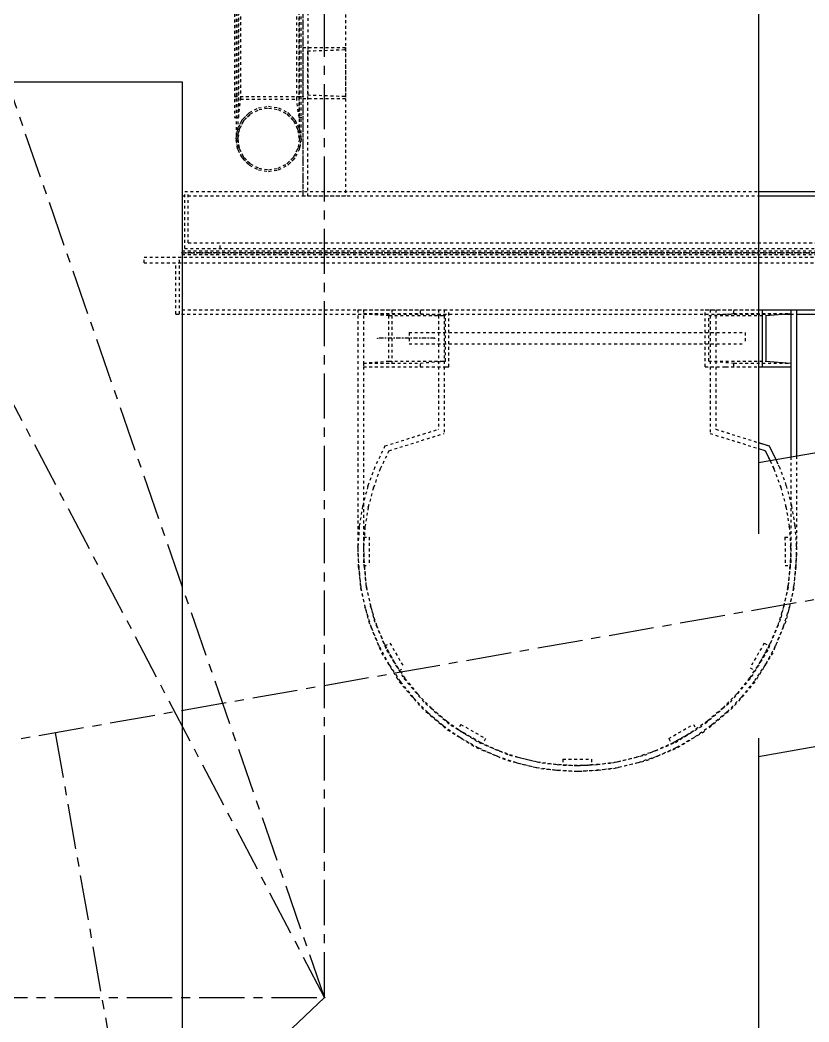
# Model space of a CAD drawing. Header units: millimetres. Extents: x 5143 to 30813, y 232 to 21408.
# Drawn here: x 23376.5 to 23515, y 1605.3 to 1781.1 of the extents above; entities that cross this region are included whole.
import ezdxf

# ---------------------------------------------------------------- set-up
doc = ezdxf.new("R2010")
doc.units = ezdxf.units.MM
doc.header["$LTSCALE"] = 0.25
for name, pattern in [('CENTER', [50.8, 31.75, -6.35, 6.35, -6.35]), ('XKITLINE00', [0]), ('XKITLINE02', [4, 2, -2]), ('XKITLINE03', [6, 3, -1, 1, -1])]:
    doc.linetypes.add(name, pattern=pattern)

msp = doc.modelspace()

# ---------------------------------------------------------------- linework, layer by layer
at = {"color": 8, "linetype": 'CENTER'}
for p, q in [((23430, 1609.57), (22900, 2620.27)), ((23430, 1609.57), (23430, 2357.78)), ((23430, 1609.57), (23255, 2114.92)), ((23800.49, 1729.28), (23255, 1633.6)), ((23800.49, 1729.28), (23255, 1633.6)), ((23800.49, 1729.28), (23430, 1664.29)), ((23382.74, 1656), (23561.51, 637.15)), ((23382.74, 1656), (23540.17, 758.79)), ((22900, 1609.57), (23430, 1609.57)), ((23430, 1609.57), (23255, 1442.74))]:
    msp.add_line(p, q, dxfattribs=at)
at = {"color": 8, "linetype": 'XKITLINE00'}
for p, q in [((23506.2, 2357.78), (23506.2, 1690.92)), ((23506.2, 1703.44), (23794.75, 1754.06)), ((23506.2, 1651.87), (23791.93, 1701.99)), ((23506.2, 1655.05), (23506.2, 1589.81))]:
    msp.add_line(p, q, dxfattribs=at)
at = {"color": 3, "linetype": 'XKITLINE02'}
for p, q in [((23426.2, 2112.1), (23426.2, 1767.38)), ((23427.05, 2111.48), (23427.05, 1767.99)), ((23433.7, 2112.1), (23433.7, 1767.38)), ((23414.46, 2067.35), (23414.46, 1760.27)), ((23414.76, 2067.35), (23414.76, 1760.27)), ((23425.59, 1760.27), (23425.59, 2067.35)), ((23425.89, 1760.27), (23425.89, 2067.35)), ((23414.2, 1851.22), (23414.2, 1764.03)), ((23415.26, 1850.75), (23415.26, 1767.23)), ((23425.13, 1767.23), (23425.13, 1850.75)), ((23426.2, 1851.22), (23426.2, 1764.03)), ((23414.88, 1847.55), (23414.88, 1764.03)), ((23425.52, 1764.03), (23425.52, 1847.55)), ((23426.18, 1776.33), (23433.68, 1776.33)), ((23426.18, 1776.33), (23426.18, 1750.27)), ((23426.2, 1776.33), (23433.7, 1776.33)), ((23427.03, 1775.71), (23433.68, 1775.95)), ((23427.03, 1775.71), (23427.03, 1750.27)), ((23427.05, 1775.71), (23433.7, 1775.95)), ((23433.68, 1776.33), (23433.68, 1750.27)), ((23433.68, 1775.95), (23433.68, 1776.33)), ((23414.2, 1767.7), (23426.2, 1767.7)), ((23427.03, 1767.99), (23433.68, 1767.76)), ((23427.05, 1767.99), (23433.7, 1767.76)), ((23414.88, 1764.03), (23415.26, 1767.23)), ((23415.26, 1767.23), (23425.13, 1767.23)), ((23418.41, 1765.71), (23420.18, 1765.99)), ((23418.41, 1765.71), (23420.18, 1765.99)), ((23420.18, 1765.99), (23421.94, 1765.71)), ((23420.18, 1765.99), (23421.94, 1765.71)), ((23425.52, 1764.03), (23425.13, 1767.23)), ((23426.18, 1767.38), (23433.68, 1767.38)), ((23426.2, 1767.38), (23433.7, 1767.38)), ((23415.55, 1763.63), (23416.82, 1764.9)), ((23416.82, 1764.9), (23415.55, 1763.63)), ((23415.8, 1763.46), (23416.99, 1764.66)), ((23416.99, 1764.66), (23415.8, 1763.46)), ((23416.82, 1764.9), (23418.41, 1765.71)), ((23416.82, 1764.9), (23418.41, 1765.71)), ((23416.99, 1764.66), (23418.5, 1765.42)), ((23416.99, 1764.66), (23418.5, 1765.42)), ((23418.5, 1765.42), (23420.18, 1765.69)), ((23418.5, 1765.42), (23420.18, 1765.69)), ((23420.18, 1765.69), (23421.85, 1765.42)), ((23420.18, 1765.69), (23421.85, 1765.42)), ((23421.85, 1765.42), (23423.36, 1764.66)), ((23421.85, 1765.42), (23423.36, 1764.66)), ((23421.94, 1765.71), (23423.54, 1764.9)), ((23421.94, 1765.71), (23423.54, 1764.9)), ((23424.56, 1763.46), (23423.36, 1764.66)), ((23423.36, 1764.66), (23424.56, 1763.46)), ((23424.8, 1763.63), (23423.54, 1764.9)), ((23423.54, 1764.9), (23424.8, 1763.63)), ((23414.2, 1764.03), (23414.88, 1764.03)), ((23414.74, 1762.04), (23415.55, 1763.63)), ((23415.55, 1763.63), (23414.74, 1762.04)), ((23415.03, 1761.95), (23415.8, 1763.46)), ((23415.8, 1763.46), (23415.03, 1761.95)), ((23425.33, 1761.95), (23424.56, 1763.46)), ((23424.56, 1763.46), (23425.33, 1761.95)), ((23425.61, 1762.04), (23424.8, 1763.63)), ((23424.8, 1763.63), (23425.61, 1762.04)), ((23425.52, 1764.03), (23426.2, 1764.03)), ((23414.46, 1760.27), (23414.74, 1762.04)), ((23414.74, 1762.04), (23414.46, 1760.27)), ((23414.76, 1760.27), (23415.03, 1761.95)), ((23415.03, 1761.95), (23414.76, 1760.27)), ((23425.59, 1760.27), (23425.33, 1761.95)), ((23425.33, 1761.95), (23425.59, 1760.27)), ((23425.89, 1760.27), (23425.61, 1762.04)), ((23425.61, 1762.04), (23425.89, 1760.27)), ((23414.74, 1758.51), (23414.46, 1760.27)), ((23414.46, 1760.27), (23414.74, 1758.51)), ((23415.03, 1758.6), (23414.76, 1760.27)), ((23414.76, 1760.27), (23415.03, 1758.6)), ((23425.59, 1760.27), (23425.33, 1758.6)), ((23425.59, 1760.27), (23425.33, 1758.6)), ((23425.61, 1758.51), (23425.89, 1760.27)), ((23425.89, 1760.27), (23425.61, 1758.51)), ((23415.55, 1756.92), (23414.74, 1758.51)), ((23414.74, 1758.51), (23415.55, 1756.92)), ((23415.8, 1757.09), (23415.03, 1758.6)), ((23415.03, 1758.6), (23415.8, 1757.09)), ((23416.99, 1755.89), (23415.8, 1757.09)), ((23415.8, 1757.09), (23416.99, 1755.89)), ((23423.36, 1755.89), (23424.56, 1757.09)), ((23424.56, 1757.09), (23423.36, 1755.89)), ((23424.56, 1757.09), (23425.33, 1758.6)), ((23425.33, 1758.6), (23424.56, 1757.09)), ((23425.61, 1758.51), (23424.8, 1756.92)), ((23425.61, 1758.51), (23424.8, 1756.92)), ((23416.82, 1755.65), (23415.55, 1756.92)), ((23415.55, 1756.92), (23416.82, 1755.65)), ((23416.82, 1755.65), (23418.41, 1754.84)), ((23416.82, 1755.65), (23418.41, 1754.84)), ((23416.99, 1755.89), (23418.5, 1755.12)), ((23416.99, 1755.89), (23418.5, 1755.12)), ((23421.85, 1755.12), (23423.36, 1755.89)), ((23421.85, 1755.12), (23423.36, 1755.89)), ((23421.94, 1754.84), (23423.54, 1755.65)), ((23421.94, 1754.84), (23423.54, 1755.65)), ((23423.54, 1755.65), (23424.8, 1756.92)), ((23424.8, 1756.92), (23423.54, 1755.65)), ((23418.41, 1754.84), (23420.18, 1754.56)), ((23418.41, 1754.84), (23420.18, 1754.56)), ((23418.5, 1755.12), (23420.18, 1754.86)), ((23418.5, 1755.12), (23420.18, 1754.86)), ((23420.18, 1754.86), (23421.85, 1755.12)), ((23420.18, 1754.86), (23421.85, 1755.12)), ((23420.18, 1754.56), (23421.94, 1754.84)), ((23420.18, 1754.56), (23421.94, 1754.84)), ((23405, 1750.27), (23506.2, 1750.28)), ((23405, 1750.27), (23405, 1730.27)), ((23405.46, 1741.03), (23405.46, 1751.03)), ((23405.46, 1751.03), (23506.2, 1751.03)), ((23406.08, 1742.03), (23406.08, 1751.03)), ((23426.18, 1750.27), (23433.68, 1750.27)), ((23406.08, 1742.03), (23532.28, 1742.03)), ((23411.67, 1741.03), (23411.67, 1742.03)), ((23398.32, 1739.53), (23530.73, 1739.53)), ((23398.32, 1738.53), (23398.32, 1739.53)), ((23404.53, 1729.53), (23404.53, 1739.53)), ((23405, 1740.6), (23531.2, 1740.6)), ((23405, 1739.95), (23531.2, 1739.95)), ((23405.46, 1741.03), (23531.2, 1741.03)), ((23398.32, 1738.53), (23530.11, 1738.53)), ((23403.91, 1729.53), (23403.91, 1738.53)), ((23403.91, 1729.53), (23510.59, 1729.53)), ((23405, 1730.27), (23512.84, 1730.28)), ((23435.84, 1730.27), (23435.84, 1687.37)), ((23435.84, 1730.27), (23436.84, 1730.27)), ((23436.84, 1730.27), (23436.84, 1687.37)), ((23436.84, 1730.27), (23446.84, 1730.27)), ((23436.84, 1730.27), (23436.84, 1729.62)), ((23436.84, 1729.62), (23441.24, 1729.27)), ((23436.84, 1729.62), (23441.84, 1729.62)), ((23441.24, 1729.27), (23441.24, 1721.28)), ((23441.24, 1729.27), (23441.32, 1729.27)), ((23441.32, 1729.27), (23451.24, 1729.27)), ((23441.84, 1730.27), (23441.84, 1720.27)), ((23441.84, 1729.62), (23446.81, 1729.62)), ((23441.86, 1730.27), (23451.84, 1730.27)), ((23446.81, 1729.62), (23446.84, 1729.62)), ((23446.84, 1729.62), (23446.84, 1730.27)), ((23446.84, 1729.62), (23451.24, 1729.27)), ((23449.99, 1730.27), (23449.99, 1709.3)), ((23449.99, 1730.27), (23450.99, 1730.27)), ((23449.99, 1730.27), (23449.99, 1709.3)), ((23449.99, 1730.27), (23450.99, 1730.27)), ((23449.99, 1730.27), (23449.99, 1709.3)), ((23449.99, 1730.27), (23450.99, 1730.27)), ((23450.99, 1730.27), (23450.99, 1708.56)), ((23450.99, 1730.27), (23450.99, 1708.56)), ((23450.99, 1730.27), (23450.99, 1708.56)), ((23451.24, 1721.28), (23451.24, 1729.27)), ((23451.84, 1720.27), (23451.84, 1730.27)), ((23496.84, 1720.27), (23496.84, 1730.27)), ((23496.84, 1730.27), (23506.2, 1730.27)), ((23497.44, 1729.27), (23501.84, 1729.62)), ((23497.44, 1721.28), (23497.44, 1729.27)), ((23497.44, 1729.27), (23500.39, 1729.27)), ((23497.69, 1730.27), (23497.69, 1708.56)), ((23497.69, 1730.27), (23498.69, 1730.27)), ((23497.69, 1730.27), (23497.69, 1708.56)), ((23497.69, 1730.27), (23498.69, 1730.27)), ((23497.69, 1730.27), (23497.69, 1708.56)), ((23497.69, 1730.27), (23498.69, 1730.27)), ((23498.69, 1730.27), (23498.69, 1709.35)), ((23498.69, 1730.27), (23498.69, 1709.35)), ((23498.69, 1730.27), (23498.69, 1709.35)), ((23500.39, 1729.27), (23507.44, 1729.27)), ((23501.84, 1729.62), (23501.84, 1730.27)), ((23501.84, 1729.62), (23511.84, 1729.62)), ((23511.84, 1729.53), (23512.84, 1729.53)), ((23444.84, 1726.27), (23444.84, 1724.27)), ((23444.84, 1726.27), (23503.84, 1726.27)), ((23444.84, 1726.27), (23444.84, 1724.27)), ((23444.84, 1726.27), (23503.84, 1726.27)), ((23444.84, 1726.27), (23444.84, 1724.27)), ((23444.84, 1726.27), (23503.84, 1726.27)), ((23444.84, 1726.27), (23444.84, 1724.27)), ((23444.84, 1726.27), (23503.84, 1726.27)), ((23444.84, 1726.27), (23444.84, 1724.27)), ((23444.84, 1726.27), (23503.84, 1726.27)), ((23444.84, 1726.27), (23444.84, 1724.27)), ((23444.84, 1726.27), (23503.84, 1726.27)), ((23444.84, 1726.27), (23444.84, 1724.27)), ((23444.84, 1726.27), (23503.84, 1726.27)), ((23444.84, 1726.27), (23444.84, 1724.27)), ((23444.84, 1726.27), (23503.84, 1726.27)), ((23444.84, 1726.27), (23444.84, 1724.27)), ((23444.84, 1726.27), (23503.84, 1726.27)), ((23503.84, 1726.27), (23503.84, 1724.27)), ((23503.84, 1726.27), (23503.84, 1724.27)), ((23503.84, 1726.27), (23503.84, 1724.27)), ((23503.84, 1726.27), (23503.84, 1724.27)), ((23503.84, 1726.27), (23503.84, 1724.27)), ((23503.84, 1726.27), (23503.84, 1724.27)), ((23503.84, 1726.27), (23503.84, 1724.27)), ((23503.84, 1726.27), (23503.84, 1724.27)), ((23503.84, 1726.27), (23503.84, 1724.27)), ((23444.84, 1724.27), (23503.84, 1724.27)), ((23444.84, 1724.27), (23503.84, 1724.27)), ((23444.84, 1724.27), (23503.84, 1724.27)), ((23444.84, 1724.27), (23503.84, 1724.27)), ((23444.84, 1724.27), (23503.84, 1724.27)), ((23444.84, 1724.27), (23503.84, 1724.27)), ((23444.84, 1724.27), (23503.84, 1724.27)), ((23444.84, 1724.27), (23503.84, 1724.27)), ((23444.84, 1724.27), (23503.84, 1724.27)), ((23436.84, 1720.92), (23441.24, 1721.28)), ((23436.84, 1720.92), (23436.84, 1720.27)), ((23436.84, 1720.92), (23437.84, 1720.92)), ((23436.84, 1720.27), (23451.29, 1720.27)), ((23437.84, 1720.92), (23446.84, 1720.92)), ((23441.24, 1721.28), (23441.32, 1721.28)), ((23441.32, 1721.28), (23451.24, 1721.28)), ((23446.81, 1720.27), (23446.84, 1720.27)), ((23446.84, 1720.92), (23451.24, 1721.28)), ((23446.84, 1720.27), (23446.84, 1720.92)), ((23451.29, 1720.27), (23451.84, 1720.27)), ((23496.84, 1720.27), (23500.39, 1720.27)), ((23497.44, 1721.28), (23507.35, 1721.28)), ((23497.44, 1721.28), (23501.84, 1720.92)), ((23500.39, 1720.27), (23506.2, 1720.27)), ((23501.84, 1720.27), (23501.84, 1720.92)), ((23501.84, 1720.92), (23501.86, 1720.92)), ((23501.86, 1720.92), (23511.84, 1720.92)), ((23507.35, 1721.28), (23507.44, 1721.28)), ((23440.6, 1706.37), (23449.94, 1709.28)), ((23440.6, 1706.37), (23449.94, 1709.28)), ((23440.6, 1706.37), (23449.94, 1709.28)), ((23441.31, 1705.54), (23450.99, 1708.56)), ((23441.31, 1705.54), (23450.99, 1708.56)), ((23441.31, 1705.54), (23450.99, 1708.56)), ((23449.94, 1709.28), (23449.99, 1709.3)), ((23449.94, 1709.28), (23449.99, 1709.3)), ((23449.94, 1709.28), (23449.99, 1709.3)), ((23449.94, 1709.28), (23449.99, 1709.3)), ((23449.94, 1709.28), (23449.99, 1709.3)), ((23449.94, 1709.28), (23449.99, 1709.3)), ((23497.69, 1708.56), (23506.2, 1705.91)), ((23497.69, 1708.56), (23507.31, 1705.56)), ((23497.69, 1708.56), (23507.31, 1705.56)), ((23498.69, 1709.3), (23498.69, 1709.35)), ((23498.69, 1709.3), (23498.69, 1709.35)), ((23498.69, 1709.3), (23498.69, 1709.35)), ((23498.69, 1709.3), (23498.69, 1709.35)), ((23498.69, 1709.3), (23498.69, 1709.35)), ((23498.69, 1709.3), (23498.69, 1709.35)), ((23498.69, 1709.3), (23507.61, 1706.51)), ((23498.69, 1709.3), (23508.07, 1706.37)), ((23498.69, 1709.3), (23508.07, 1706.37)), ((23440.6, 1706.37), (23438.87, 1702.76)), ((23440.6, 1706.37), (23438.87, 1702.76)), ((23440.6, 1706.37), (23438.87, 1702.76)), ((23508.07, 1706.37), (23508.28, 1705.93)), ((23508.07, 1706.37), (23509.76, 1702.85)), ((23508.07, 1706.37), (23509.76, 1702.85)), ((23441.29, 1705.5), (23439.79, 1702.37)), ((23441.29, 1705.5), (23439.79, 1702.37)), ((23441.29, 1705.5), (23439.79, 1702.37)), ((23441.29, 1705.5), (23441.31, 1705.54)), ((23441.29, 1705.5), (23441.31, 1705.54)), ((23441.29, 1705.5), (23441.31, 1705.54)), ((23441.29, 1705.5), (23441.31, 1705.54)), ((23441.29, 1705.5), (23441.31, 1705.54)), ((23441.29, 1705.5), (23441.31, 1705.54)), ((23507.31, 1705.56), (23507.36, 1705.54)), ((23507.31, 1705.56), (23507.36, 1705.54)), ((23507.31, 1705.56), (23507.36, 1705.54)), ((23507.31, 1705.56), (23507.36, 1705.54)), ((23507.31, 1705.56), (23507.36, 1705.54)), ((23507.36, 1705.54), (23507.38, 1705.5)), ((23507.36, 1705.54), (23508.86, 1702.42)), ((23507.36, 1705.54), (23508.86, 1702.42)), ((23511.84, 1704.43), (23511.84, 1687.37)), ((23512.84, 1704.61), (23512.84, 1687.37)), ((23438.84, 1702.67), (23437.62, 1699.37)), ((23438.84, 1702.67), (23437.62, 1699.37)), ((23438.84, 1702.67), (23437.62, 1699.37)), ((23438.84, 1702.67), (23438.87, 1702.76)), ((23438.84, 1702.67), (23438.87, 1702.76)), ((23438.84, 1702.67), (23438.87, 1702.76)), ((23438.84, 1702.67), (23438.87, 1702.76)), ((23438.84, 1702.67), (23438.87, 1702.76)), ((23438.84, 1702.67), (23438.87, 1702.76)), ((23508.2, 1703.8), (23508.86, 1702.42)), ((23509.22, 1703.97), (23509.76, 1702.85)), ((23509.8, 1702.76), (23509.76, 1702.85)), ((23509.8, 1702.76), (23509.76, 1702.85)), ((23509.8, 1702.76), (23509.76, 1702.85)), ((23509.8, 1702.76), (23509.76, 1702.85)), ((23509.8, 1702.76), (23509.76, 1702.85)), ((23509.8, 1702.76), (23509.76, 1702.85)), ((23509.8, 1702.76), (23511.01, 1699.46)), ((23509.8, 1702.76), (23511.01, 1699.46)), ((23509.8, 1702.76), (23511.01, 1699.46)), ((23439.78, 1702.33), (23438.58, 1699.07)), ((23439.78, 1702.33), (23438.58, 1699.07)), ((23439.78, 1702.33), (23438.58, 1699.07)), ((23439.78, 1702.33), (23439.79, 1702.37)), ((23439.78, 1702.33), (23439.79, 1702.37)), ((23439.78, 1702.33), (23439.79, 1702.37)), ((23439.78, 1702.33), (23439.79, 1702.37)), ((23439.78, 1702.33), (23439.79, 1702.37)), ((23439.78, 1702.33), (23439.79, 1702.37)), ((23508.88, 1702.37), (23508.86, 1702.42)), ((23508.88, 1702.37), (23508.86, 1702.42)), ((23508.88, 1702.37), (23508.86, 1702.42)), ((23508.88, 1702.37), (23508.86, 1702.42)), ((23508.88, 1702.37), (23508.86, 1702.42)), ((23508.88, 1702.37), (23508.86, 1702.42)), ((23508.88, 1702.37), (23510.08, 1699.12)), ((23508.88, 1702.37), (23510.08, 1699.12)), ((23508.88, 1702.37), (23510.08, 1699.12)), ((23437.6, 1699.28), (23436.7, 1695.88)), ((23437.6, 1699.28), (23436.7, 1695.88)), ((23437.6, 1699.28), (23436.7, 1695.88)), ((23437.6, 1699.28), (23437.62, 1699.37)), ((23437.6, 1699.28), (23437.62, 1699.37)), ((23437.6, 1699.28), (23437.62, 1699.37)), ((23437.6, 1699.28), (23437.62, 1699.37)), ((23437.6, 1699.28), (23437.62, 1699.37)), ((23437.6, 1699.28), (23437.62, 1699.37)), ((23438.57, 1699.02), (23437.68, 1695.67)), ((23438.57, 1699.02), (23437.68, 1695.67)), ((23438.57, 1699.02), (23437.68, 1695.67)), ((23438.57, 1699.02), (23438.58, 1699.07)), ((23438.57, 1699.02), (23438.58, 1699.07)), ((23438.57, 1699.02), (23438.58, 1699.07)), ((23438.57, 1699.02), (23438.58, 1699.07)), ((23438.57, 1699.02), (23438.58, 1699.07)), ((23438.57, 1699.02), (23438.58, 1699.07)), ((23510.09, 1699.07), (23510.08, 1699.12)), ((23510.09, 1699.07), (23510.08, 1699.12)), ((23510.09, 1699.07), (23510.08, 1699.12)), ((23510.09, 1699.07), (23510.08, 1699.12)), ((23510.09, 1699.07), (23510.08, 1699.12)), ((23510.09, 1699.07), (23510.08, 1699.12)), ((23510.09, 1699.07), (23510.98, 1695.72)), ((23510.09, 1699.07), (23510.98, 1695.72)), ((23510.09, 1699.07), (23510.98, 1695.72)), ((23511.05, 1699.37), (23511.01, 1699.46)), ((23511.05, 1699.37), (23511.01, 1699.46)), ((23511.05, 1699.37), (23511.01, 1699.46)), ((23511.05, 1699.37), (23511.01, 1699.46)), ((23511.05, 1699.37), (23511.01, 1699.46)), ((23511.05, 1699.37), (23511.01, 1699.46)), ((23511.05, 1699.37), (23511.95, 1695.98)), ((23511.05, 1699.37), (23511.95, 1695.98)), ((23511.05, 1699.37), (23511.95, 1695.98)), ((23436.68, 1695.79), (23436.1, 1692.32)), ((23436.68, 1695.79), (23436.1, 1692.32)), ((23436.68, 1695.79), (23436.1, 1692.32)), ((23436.68, 1695.79), (23436.7, 1695.88)), ((23436.68, 1695.79), (23436.7, 1695.88)), ((23436.68, 1695.79), (23436.7, 1695.88)), ((23436.68, 1695.79), (23436.7, 1695.88)), ((23436.68, 1695.79), (23436.7, 1695.88)), ((23436.68, 1695.79), (23436.7, 1695.88)), ((23437.67, 1695.62), (23437.1, 1692.2)), ((23437.67, 1695.62), (23437.1, 1692.2)), ((23437.67, 1695.62), (23437.1, 1692.2)), ((23437.67, 1695.62), (23437.68, 1695.67)), ((23437.67, 1695.62), (23437.68, 1695.67)), ((23437.67, 1695.62), (23437.68, 1695.67)), ((23437.67, 1695.62), (23437.68, 1695.67)), ((23437.67, 1695.62), (23437.68, 1695.67)), ((23437.67, 1695.62), (23437.68, 1695.67)), ((23511, 1695.67), (23510.98, 1695.72)), ((23511, 1695.67), (23510.98, 1695.72)), ((23511, 1695.67), (23510.98, 1695.72)), ((23511, 1695.67), (23510.98, 1695.72)), ((23511, 1695.67), (23510.98, 1695.72)), ((23511, 1695.67), (23510.98, 1695.72)), ((23511, 1695.67), (23511.57, 1692.25)), ((23511, 1695.67), (23511.57, 1692.25)), ((23511, 1695.67), (23511.57, 1692.25)), ((23511.97, 1695.88), (23511.95, 1695.98)), ((23511.97, 1695.88), (23511.95, 1695.98)), ((23511.97, 1695.88), (23511.95, 1695.98)), ((23511.97, 1695.88), (23511.95, 1695.98)), ((23511.97, 1695.88), (23511.95, 1695.98)), ((23511.97, 1695.88), (23511.95, 1695.98)), ((23511.97, 1695.88), (23512.55, 1692.42)), ((23511.97, 1695.88), (23512.55, 1692.42)), ((23511.97, 1695.88), (23512.55, 1692.42)), ((23436.1, 1692.22), (23435.85, 1688.72)), ((23436.1, 1692.22), (23435.85, 1688.72)), ((23436.1, 1692.22), (23435.85, 1688.72)), ((23436.1, 1692.22), (23436.1, 1692.32)), ((23436.1, 1692.22), (23436.1, 1692.32)), ((23436.1, 1692.22), (23436.1, 1692.32)), ((23436.1, 1692.22), (23436.1, 1692.32)), ((23436.1, 1692.22), (23436.1, 1692.32)), ((23436.1, 1692.22), (23436.1, 1692.32)), ((23437.09, 1692.15), (23436.85, 1688.69)), ((23437.09, 1692.15), (23436.85, 1688.69)), ((23437.09, 1692.15), (23436.85, 1688.69)), ((23437.09, 1692.15), (23437.1, 1692.2)), ((23437.09, 1692.15), (23437.1, 1692.2)), ((23437.09, 1692.15), (23437.1, 1692.2)), ((23437.09, 1692.15), (23437.1, 1692.2)), ((23437.09, 1692.15), (23437.1, 1692.2)), ((23437.09, 1692.15), (23437.1, 1692.2)), ((23511.57, 1692.2), (23511.57, 1692.25)), ((23511.57, 1692.2), (23511.57, 1692.25)), ((23511.57, 1692.2), (23511.57, 1692.25)), ((23511.57, 1692.2), (23511.57, 1692.25)), ((23511.57, 1692.2), (23511.57, 1692.25)), ((23511.57, 1692.2), (23511.57, 1692.25)), ((23511.57, 1692.2), (23511.82, 1688.74)), ((23511.57, 1692.2), (23511.82, 1688.74)), ((23511.57, 1692.2), (23511.82, 1688.74)), ((23512.57, 1692.32), (23512.55, 1692.42)), ((23512.57, 1692.32), (23512.55, 1692.42)), ((23512.57, 1692.32), (23512.55, 1692.42)), ((23512.57, 1692.32), (23512.55, 1692.42)), ((23512.57, 1692.32), (23512.55, 1692.42)), ((23512.57, 1692.32), (23512.55, 1692.42)), ((23512.57, 1692.32), (23512.82, 1688.81)), ((23512.57, 1692.32), (23512.82, 1688.81)), ((23512.57, 1692.32), (23512.82, 1688.81)), ((23436.84, 1690.36), (23436.83, 1685.36)), ((23436.84, 1690.36), (23437.84, 1690.36)), ((23437.84, 1690.36), (23437.83, 1685.36)), ((23510.83, 1690.36), (23510.84, 1685.36)), ((23510.83, 1690.36), (23511.83, 1690.36)), ((23511.83, 1690.36), (23511.84, 1685.36)), ((23435.85, 1688.62), (23435.85, 1688.72)), ((23435.85, 1688.62), (23435.85, 1688.72)), ((23435.85, 1688.62), (23435.85, 1688.72)), ((23435.85, 1688.62), (23435.85, 1688.72)), ((23435.85, 1688.62), (23435.85, 1688.72)), ((23435.85, 1688.62), (23435.85, 1688.72)), ((23435.85, 1688.62), (23435.93, 1685.11)), ((23435.85, 1688.62), (23435.93, 1685.11)), ((23435.85, 1688.62), (23435.93, 1685.11)), ((23436.85, 1688.64), (23436.85, 1688.69)), ((23436.85, 1688.64), (23436.85, 1688.69)), ((23436.85, 1688.64), (23436.85, 1688.69)), ((23436.85, 1688.64), (23436.85, 1688.69)), ((23436.85, 1688.64), (23436.85, 1688.69)), ((23436.85, 1688.64), (23436.85, 1688.69)), ((23436.85, 1688.64), (23436.93, 1685.18)), ((23436.85, 1688.64), (23436.93, 1685.18)), ((23436.85, 1688.64), (23436.93, 1685.18)), ((23511.82, 1688.69), (23511.75, 1685.23)), ((23511.82, 1688.69), (23511.75, 1685.23)), ((23511.82, 1688.69), (23511.75, 1685.23)), ((23511.82, 1688.69), (23511.82, 1688.74)), ((23511.82, 1688.69), (23511.82, 1688.74)), ((23511.82, 1688.69), (23511.82, 1688.74)), ((23511.82, 1688.69), (23511.82, 1688.74)), ((23511.82, 1688.69), (23511.82, 1688.74)), ((23511.82, 1688.69), (23511.82, 1688.74)), ((23512.83, 1688.72), (23512.75, 1685.2)), ((23512.83, 1688.72), (23512.75, 1685.2)), ((23512.83, 1688.72), (23512.75, 1685.2)), ((23512.83, 1688.72), (23512.82, 1688.81)), ((23512.83, 1688.72), (23512.82, 1688.81)), ((23512.83, 1688.72), (23512.82, 1688.81)), ((23512.83, 1688.72), (23512.82, 1688.81)), ((23512.83, 1688.72), (23512.82, 1688.81)), ((23512.83, 1688.72), (23512.82, 1688.81)), ((23435.84, 1687.37), (23436.3, 1681.41)), ((23436.84, 1687.37), (23437.29, 1681.57)), ((23511.84, 1687.37), (23511.38, 1681.57)), ((23512.84, 1687.37), (23512.37, 1681.41)), ((23435.94, 1685.01), (23435.93, 1685.11)), ((23435.94, 1685.01), (23435.93, 1685.11)), ((23435.94, 1685.01), (23435.93, 1685.11)), ((23435.94, 1685.01), (23435.93, 1685.11)), ((23435.94, 1685.01), (23435.93, 1685.11)), ((23435.94, 1685.01), (23435.93, 1685.11)), ((23435.94, 1685.01), (23436.35, 1681.52)), ((23435.94, 1685.01), (23436.35, 1681.52)), ((23435.94, 1685.01), (23436.35, 1681.52)), ((23436.83, 1685.36), (23437.83, 1685.36)), ((23436.93, 1685.13), (23436.93, 1685.18)), ((23436.93, 1685.13), (23436.93, 1685.18)), ((23436.93, 1685.13), (23436.93, 1685.18)), ((23436.93, 1685.13), (23436.93, 1685.18)), ((23436.93, 1685.13), (23436.93, 1685.18)), ((23436.93, 1685.13), (23436.93, 1685.18)), ((23436.93, 1685.13), (23437.33, 1681.68)), ((23436.93, 1685.13), (23437.33, 1681.68)), ((23436.93, 1685.13), (23437.33, 1681.68)), ((23510.84, 1685.36), (23511.84, 1685.36)), ((23511.75, 1685.18), (23511.34, 1681.73)), ((23511.75, 1685.18), (23511.34, 1681.73)), ((23511.75, 1685.18), (23511.34, 1681.73)), ((23511.75, 1685.18), (23511.75, 1685.23)), ((23511.75, 1685.18), (23511.75, 1685.23)), ((23511.75, 1685.18), (23511.75, 1685.23)), ((23511.75, 1685.18), (23511.75, 1685.23)), ((23511.75, 1685.18), (23511.75, 1685.23)), ((23511.75, 1685.18), (23511.75, 1685.23)), ((23512.74, 1685.11), (23512.34, 1681.62)), ((23512.74, 1685.11), (23512.34, 1681.62)), ((23512.74, 1685.11), (23512.34, 1681.62)), ((23512.74, 1685.11), (23512.75, 1685.2)), ((23512.74, 1685.11), (23512.75, 1685.2)), ((23512.74, 1685.11), (23512.75, 1685.2)), ((23512.74, 1685.11), (23512.75, 1685.2)), ((23512.74, 1685.11), (23512.75, 1685.2)), ((23512.74, 1685.11), (23512.75, 1685.2)), ((23436.3, 1681.41), (23437.7, 1675.6)), ((23436.37, 1681.42), (23436.35, 1681.52)), ((23436.37, 1681.42), (23436.35, 1681.52)), ((23436.37, 1681.42), (23436.35, 1681.52)), ((23436.37, 1681.42), (23436.35, 1681.52)), ((23436.37, 1681.42), (23436.35, 1681.52)), ((23436.37, 1681.42), (23436.35, 1681.52)), ((23436.37, 1681.42), (23437.1, 1677.99)), ((23436.37, 1681.42), (23437.1, 1677.99)), ((23436.37, 1681.42), (23437.1, 1677.99)), ((23437.29, 1681.57), (23438.65, 1675.91)), ((23437.34, 1681.63), (23437.33, 1681.68)), ((23437.34, 1681.63), (23437.33, 1681.68)), ((23437.34, 1681.63), (23437.33, 1681.68)), ((23437.34, 1681.63), (23437.33, 1681.68)), ((23437.34, 1681.63), (23437.33, 1681.68)), ((23437.34, 1681.63), (23437.33, 1681.68)), ((23437.34, 1681.63), (23438.07, 1678.24)), ((23437.34, 1681.63), (23438.07, 1678.24)), ((23437.34, 1681.63), (23438.07, 1678.24)), ((23511.38, 1681.57), (23510.02, 1675.91)), ((23511.34, 1681.68), (23510.61, 1678.29)), ((23511.34, 1681.68), (23510.61, 1678.29)), ((23511.34, 1681.68), (23510.61, 1678.29)), ((23512.37, 1681.41), (23510.97, 1675.6)), ((23511.34, 1681.68), (23511.34, 1681.73)), ((23511.34, 1681.68), (23511.34, 1681.73)), ((23511.34, 1681.68), (23511.34, 1681.73)), ((23511.34, 1681.68), (23511.34, 1681.73)), ((23511.34, 1681.68), (23511.34, 1681.73)), ((23511.34, 1681.68), (23511.34, 1681.73)), ((23512.33, 1681.52), (23511.59, 1678.08)), ((23512.33, 1681.52), (23511.59, 1678.08)), ((23512.33, 1681.52), (23511.59, 1678.08)), ((23512.33, 1681.52), (23512.34, 1681.62)), ((23512.33, 1681.52), (23512.34, 1681.62)), ((23512.33, 1681.52), (23512.34, 1681.62)), ((23512.33, 1681.52), (23512.34, 1681.62)), ((23512.33, 1681.52), (23512.34, 1681.62)), ((23512.33, 1681.52), (23512.34, 1681.62)), ((23437.13, 1677.89), (23437.1, 1677.99)), ((23437.13, 1677.89), (23437.1, 1677.99)), ((23437.13, 1677.89), (23437.1, 1677.99)), ((23437.13, 1677.89), (23437.1, 1677.99)), ((23437.13, 1677.89), (23437.1, 1677.99)), ((23437.13, 1677.89), (23437.1, 1677.99)), ((23437.13, 1677.89), (23438.18, 1674.54)), ((23437.13, 1677.89), (23438.18, 1674.54)), ((23437.13, 1677.89), (23438.18, 1674.54)), ((23438.08, 1678.19), (23438.07, 1678.24)), ((23438.08, 1678.19), (23438.07, 1678.24)), ((23438.08, 1678.19), (23438.07, 1678.24)), ((23438.08, 1678.19), (23438.07, 1678.24)), ((23438.08, 1678.19), (23438.07, 1678.24)), ((23438.08, 1678.19), (23438.07, 1678.24)), ((23438.08, 1678.19), (23439.12, 1674.89)), ((23438.08, 1678.19), (23439.12, 1674.89)), ((23438.08, 1678.19), (23439.12, 1674.89)), ((23510.6, 1678.24), (23509.57, 1674.93)), ((23510.6, 1678.24), (23509.57, 1674.93)), ((23510.6, 1678.24), (23509.57, 1674.93)), ((23511.57, 1677.99), (23510.52, 1674.63)), ((23511.57, 1677.99), (23510.52, 1674.63)), ((23511.57, 1677.99), (23510.52, 1674.63)), ((23510.6, 1678.24), (23510.61, 1678.29)), ((23510.6, 1678.24), (23510.61, 1678.29)), ((23510.6, 1678.24), (23510.61, 1678.29)), ((23510.6, 1678.24), (23510.61, 1678.29)), ((23510.6, 1678.24), (23510.61, 1678.29)), ((23510.6, 1678.24), (23510.61, 1678.29)), ((23511.57, 1677.99), (23511.59, 1678.08)), ((23511.57, 1677.99), (23511.59, 1678.08)), ((23511.57, 1677.99), (23511.59, 1678.08)), ((23511.57, 1677.99), (23511.59, 1678.08)), ((23511.57, 1677.99), (23511.59, 1678.08)), ((23511.57, 1677.99), (23511.59, 1678.08)), ((23437.7, 1675.6), (23439.99, 1670.08)), ((23438.22, 1674.45), (23438.18, 1674.54)), ((23438.22, 1674.45), (23438.18, 1674.54)), ((23438.22, 1674.45), (23438.18, 1674.54)), ((23438.22, 1674.45), (23438.18, 1674.54)), ((23438.22, 1674.45), (23438.18, 1674.54)), ((23438.22, 1674.45), (23438.18, 1674.54)), ((23438.22, 1674.45), (23439.58, 1671.21)), ((23438.22, 1674.45), (23439.58, 1671.21)), ((23438.22, 1674.45), (23439.58, 1671.21)), ((23438.65, 1675.91), (23440.88, 1670.53)), ((23439.14, 1674.84), (23439.12, 1674.89)), ((23439.14, 1674.84), (23439.12, 1674.89)), ((23439.14, 1674.84), (23439.12, 1674.89)), ((23439.14, 1674.84), (23439.12, 1674.89)), ((23439.14, 1674.84), (23439.12, 1674.89)), ((23439.14, 1674.84), (23439.12, 1674.89)), ((23439.14, 1674.84), (23440.48, 1671.64)), ((23439.14, 1674.84), (23440.48, 1671.64)), ((23439.14, 1674.84), (23440.48, 1671.64)), ((23510.02, 1675.91), (23507.79, 1670.53)), ((23509.55, 1674.89), (23508.21, 1671.69)), ((23509.55, 1674.89), (23508.21, 1671.69)), ((23509.55, 1674.89), (23508.21, 1671.69)), ((23510.97, 1675.6), (23508.68, 1670.08)), ((23510.49, 1674.54), (23509.13, 1671.3)), ((23510.49, 1674.54), (23509.13, 1671.3)), ((23510.49, 1674.54), (23509.13, 1671.3)), ((23509.55, 1674.89), (23509.57, 1674.93)), ((23509.55, 1674.89), (23509.57, 1674.93)), ((23509.55, 1674.89), (23509.57, 1674.93)), ((23509.55, 1674.89), (23509.57, 1674.93)), ((23509.55, 1674.89), (23509.57, 1674.93)), ((23509.55, 1674.89), (23509.57, 1674.93)), ((23510.49, 1674.54), (23510.52, 1674.63)), ((23510.49, 1674.54), (23510.52, 1674.63)), ((23510.49, 1674.54), (23510.52, 1674.63)), ((23510.49, 1674.54), (23510.52, 1674.63)), ((23510.49, 1674.54), (23510.52, 1674.63)), ((23510.49, 1674.54), (23510.52, 1674.63)), ((23439.63, 1671.13), (23439.58, 1671.21)), ((23439.63, 1671.13), (23439.58, 1671.21)), ((23439.63, 1671.13), (23439.58, 1671.21)), ((23439.63, 1671.13), (23439.58, 1671.21)), ((23439.63, 1671.13), (23439.58, 1671.21)), ((23439.63, 1671.13), (23439.58, 1671.21)), ((23439.63, 1671.13), (23441.28, 1668.03)), ((23439.63, 1671.13), (23441.28, 1668.03)), ((23439.63, 1671.13), (23441.28, 1668.03)), ((23440.51, 1671.6), (23440.48, 1671.64)), ((23440.51, 1671.6), (23440.48, 1671.64)), ((23440.51, 1671.6), (23440.48, 1671.64)), ((23440.51, 1671.6), (23440.48, 1671.64)), ((23440.51, 1671.6), (23440.48, 1671.64)), ((23440.51, 1671.6), (23440.48, 1671.64)), ((23440.51, 1671.6), (23442.14, 1668.54)), ((23440.51, 1671.6), (23442.14, 1668.54)), ((23440.51, 1671.6), (23442.14, 1668.54)), ((23440.61, 1671.28), (23441.48, 1671.77)), ((23440.61, 1671.28), (23443.11, 1666.94)), ((23441.48, 1671.77), (23443.97, 1667.44)), ((23507.19, 1671.77), (23504.7, 1667.44)), ((23508.06, 1671.28), (23505.57, 1666.94)), ((23508.19, 1671.64), (23506.55, 1668.59)), ((23508.19, 1671.64), (23506.55, 1668.59)), ((23508.19, 1671.64), (23506.55, 1668.59)), ((23507.19, 1671.77), (23508.06, 1671.28)), ((23509.09, 1671.21), (23507.43, 1668.11)), ((23509.09, 1671.21), (23507.43, 1668.11)), ((23509.09, 1671.21), (23507.43, 1668.11)), ((23508.19, 1671.64), (23508.21, 1671.69)), ((23508.19, 1671.64), (23508.21, 1671.69)), ((23508.19, 1671.64), (23508.21, 1671.69)), ((23508.19, 1671.64), (23508.21, 1671.69)), ((23508.19, 1671.64), (23508.21, 1671.69)), ((23508.19, 1671.64), (23508.21, 1671.69)), ((23509.09, 1671.21), (23509.13, 1671.3)), ((23509.09, 1671.21), (23509.13, 1671.3)), ((23509.09, 1671.21), (23509.13, 1671.3)), ((23509.09, 1671.21), (23509.13, 1671.3)), ((23509.09, 1671.21), (23509.13, 1671.3)), ((23509.09, 1671.21), (23509.13, 1671.3)), ((23439.99, 1670.08), (23443.11, 1664.98)), ((23440.88, 1670.53), (23443.92, 1665.57)), ((23507.79, 1670.53), (23504.75, 1665.57)), ((23508.68, 1670.08), (23505.56, 1664.98)), ((23441.34, 1667.95), (23441.28, 1668.03)), ((23441.34, 1667.95), (23441.28, 1668.03)), ((23441.34, 1667.95), (23441.28, 1668.03)), ((23441.34, 1667.95), (23441.28, 1668.03)), ((23441.34, 1667.95), (23441.28, 1668.03)), ((23441.34, 1667.95), (23441.28, 1668.03)), ((23441.34, 1667.95), (23443.28, 1665.02)), ((23441.34, 1667.95), (23443.28, 1665.02)), ((23441.34, 1667.95), (23443.28, 1665.02)), ((23442.17, 1668.5), (23442.14, 1668.54)), ((23442.17, 1668.5), (23442.14, 1668.54)), ((23442.17, 1668.5), (23442.14, 1668.54)), ((23442.17, 1668.5), (23442.14, 1668.54)), ((23442.17, 1668.5), (23442.14, 1668.54)), ((23442.17, 1668.5), (23442.14, 1668.54)), ((23442.17, 1668.5), (23444.09, 1665.61)), ((23442.17, 1668.5), (23444.09, 1665.61)), ((23442.17, 1668.5), (23444.09, 1665.61)), ((23443.11, 1666.94), (23443.97, 1667.44)), ((23506.53, 1668.54), (23504.61, 1665.65)), ((23506.53, 1668.54), (23504.61, 1665.65)), ((23506.53, 1668.54), (23504.61, 1665.65)), ((23504.7, 1667.44), (23505.57, 1666.94)), ((23507.39, 1668.03), (23505.44, 1665.1)), ((23507.39, 1668.03), (23505.44, 1665.1)), ((23507.39, 1668.03), (23505.44, 1665.1)), ((23506.53, 1668.54), (23506.55, 1668.59)), ((23506.53, 1668.54), (23506.55, 1668.59)), ((23506.53, 1668.54), (23506.55, 1668.59)), ((23506.53, 1668.54), (23506.55, 1668.59)), ((23506.53, 1668.54), (23506.55, 1668.59)), ((23506.53, 1668.54), (23506.55, 1668.59)), ((23507.39, 1668.03), (23507.43, 1668.11)), ((23507.39, 1668.03), (23507.43, 1668.11)), ((23507.39, 1668.03), (23507.43, 1668.11)), ((23507.39, 1668.03), (23507.43, 1668.11)), ((23507.39, 1668.03), (23507.43, 1668.11)), ((23507.39, 1668.03), (23507.43, 1668.11)), ((23444.12, 1665.57), (23444.09, 1665.61)), ((23444.12, 1665.57), (23444.09, 1665.61)), ((23444.12, 1665.57), (23444.09, 1665.61)), ((23444.12, 1665.57), (23444.09, 1665.61)), ((23444.12, 1665.57), (23444.09, 1665.61)), ((23444.12, 1665.57), (23444.09, 1665.61)), ((23504.58, 1665.61), (23502.41, 1662.91)), ((23504.58, 1665.61), (23502.41, 1662.91)), ((23504.58, 1665.61), (23502.41, 1662.91)), ((23504.58, 1665.61), (23504.61, 1665.65)), ((23504.58, 1665.61), (23504.61, 1665.65)), ((23504.58, 1665.61), (23504.61, 1665.65)), ((23504.58, 1665.61), (23504.61, 1665.65)), ((23504.58, 1665.61), (23504.61, 1665.65)), ((23504.58, 1665.61), (23504.61, 1665.65)), ((23443.11, 1664.98), (23447, 1660.43)), ((23443.34, 1664.94), (23443.28, 1665.02)), ((23443.34, 1664.94), (23443.28, 1665.02)), ((23443.34, 1664.94), (23443.28, 1665.02)), ((23443.34, 1664.94), (23443.28, 1665.02)), ((23443.34, 1664.94), (23443.28, 1665.02)), ((23443.34, 1664.94), (23443.28, 1665.02)), ((23443.34, 1664.94), (23445.55, 1662.21)), ((23443.34, 1664.94), (23445.55, 1662.21)), ((23443.34, 1664.94), (23445.55, 1662.21)), ((23443.92, 1665.57), (23447.7, 1661.14)), ((23444.12, 1665.57), (23446.3, 1662.87)), ((23444.12, 1665.57), (23446.3, 1662.87)), ((23444.12, 1665.57), (23446.3, 1662.87)), ((23504.75, 1665.57), (23500.97, 1661.14)), ((23505.56, 1664.98), (23501.68, 1660.43)), ((23505.39, 1665.02), (23503.18, 1662.28)), ((23505.39, 1665.02), (23503.18, 1662.28)), ((23505.39, 1665.02), (23503.18, 1662.28)), ((23505.39, 1665.02), (23505.44, 1665.1)), ((23505.39, 1665.02), (23505.44, 1665.1)), ((23505.39, 1665.02), (23505.44, 1665.1)), ((23505.39, 1665.02), (23505.44, 1665.1)), ((23505.39, 1665.02), (23505.44, 1665.1)), ((23505.39, 1665.02), (23505.44, 1665.1)), ((23445.62, 1662.14), (23445.55, 1662.21)), ((23445.62, 1662.14), (23445.55, 1662.21)), ((23445.62, 1662.14), (23445.55, 1662.21)), ((23445.62, 1662.14), (23445.55, 1662.21)), ((23445.62, 1662.14), (23445.55, 1662.21)), ((23445.62, 1662.14), (23445.55, 1662.21)), ((23445.62, 1662.14), (23448.07, 1659.62)), ((23445.62, 1662.14), (23448.07, 1659.62)), ((23445.62, 1662.14), (23448.07, 1659.62)), ((23446.33, 1662.84), (23446.3, 1662.87)), ((23446.33, 1662.84), (23446.3, 1662.87)), ((23446.33, 1662.84), (23446.3, 1662.87)), ((23446.33, 1662.84), (23446.3, 1662.87)), ((23446.33, 1662.84), (23446.3, 1662.87)), ((23446.33, 1662.84), (23446.3, 1662.87)), ((23446.33, 1662.84), (23448.75, 1660.35)), ((23446.33, 1662.84), (23448.75, 1660.35)), ((23446.33, 1662.84), (23448.75, 1660.35)), ((23502.37, 1662.87), (23499.95, 1660.39)), ((23502.37, 1662.87), (23499.95, 1660.39)), ((23502.37, 1662.87), (23499.95, 1660.39)), ((23503.12, 1662.21), (23500.67, 1659.69)), ((23503.12, 1662.21), (23500.67, 1659.69)), ((23503.12, 1662.21), (23500.67, 1659.69)), ((23502.37, 1662.87), (23502.41, 1662.91)), ((23502.37, 1662.87), (23502.41, 1662.91)), ((23502.37, 1662.87), (23502.41, 1662.91)), ((23502.37, 1662.87), (23502.41, 1662.91)), ((23502.37, 1662.87), (23502.41, 1662.91)), ((23502.37, 1662.87), (23502.41, 1662.91)), ((23503.12, 1662.21), (23503.18, 1662.28)), ((23503.12, 1662.21), (23503.18, 1662.28)), ((23503.12, 1662.21), (23503.18, 1662.28)), ((23503.12, 1662.21), (23503.18, 1662.28)), ((23503.12, 1662.21), (23503.18, 1662.28)), ((23503.12, 1662.21), (23503.18, 1662.28)), ((23447, 1660.43), (23451.54, 1656.55)), ((23447.7, 1661.14), (23452.13, 1657.36)), ((23448.75, 1660.35), (23448.79, 1660.32)), ((23448.75, 1660.35), (23448.79, 1660.32)), ((23448.75, 1660.35), (23448.79, 1660.32)), ((23448.75, 1660.35), (23448.79, 1660.32)), ((23448.75, 1660.35), (23448.79, 1660.32)), ((23448.75, 1660.35), (23448.79, 1660.32)), ((23448.79, 1660.32), (23451.44, 1658.08)), ((23448.79, 1660.32), (23451.44, 1658.08)), ((23448.79, 1660.32), (23451.44, 1658.08)), ((23500.97, 1661.14), (23496.54, 1657.36)), ((23501.68, 1660.43), (23497.13, 1656.55)), ((23499.92, 1660.35), (23497.27, 1658.11)), ((23499.92, 1660.35), (23497.27, 1658.11)), ((23499.92, 1660.35), (23497.27, 1658.11)), ((23499.92, 1660.35), (23499.95, 1660.39)), ((23499.92, 1660.35), (23499.95, 1660.39)), ((23499.92, 1660.35), (23499.95, 1660.39)), ((23499.92, 1660.35), (23499.95, 1660.39)), ((23499.92, 1660.35), (23499.95, 1660.39)), ((23499.92, 1660.35), (23499.95, 1660.39)), ((23448.07, 1659.62), (23448.15, 1659.56)), ((23448.07, 1659.62), (23448.15, 1659.56)), ((23448.07, 1659.62), (23448.15, 1659.56)), ((23448.07, 1659.62), (23448.15, 1659.56)), ((23448.07, 1659.62), (23448.15, 1659.56)), ((23448.07, 1659.62), (23448.15, 1659.56)), ((23448.15, 1659.56), (23450.83, 1657.29)), ((23448.15, 1659.56), (23450.83, 1657.29)), ((23448.15, 1659.56), (23450.83, 1657.29)), ((23500.6, 1659.62), (23497.92, 1657.35)), ((23500.6, 1659.62), (23497.92, 1657.35)), ((23500.6, 1659.62), (23497.92, 1657.35)), ((23500.6, 1659.62), (23500.67, 1659.69)), ((23500.6, 1659.62), (23500.67, 1659.69)), ((23500.6, 1659.62), (23500.67, 1659.69)), ((23500.6, 1659.62), (23500.67, 1659.69)), ((23500.6, 1659.62), (23500.67, 1659.69)), ((23500.6, 1659.62), (23500.67, 1659.69)), ((23450.83, 1657.29), (23450.9, 1657.23)), ((23450.83, 1657.29), (23450.9, 1657.23)), ((23450.83, 1657.29), (23450.9, 1657.23)), ((23450.83, 1657.29), (23450.9, 1657.23)), ((23450.83, 1657.29), (23450.9, 1657.23)), ((23450.83, 1657.29), (23450.9, 1657.23)), ((23450.9, 1657.23), (23453.79, 1655.22)), ((23450.9, 1657.23), (23453.79, 1655.22)), ((23450.9, 1657.23), (23453.79, 1655.22)), ((23451.44, 1658.08), (23451.48, 1658.05)), ((23451.44, 1658.08), (23451.48, 1658.05)), ((23451.44, 1658.08), (23451.48, 1658.05)), ((23451.44, 1658.08), (23451.48, 1658.05)), ((23451.44, 1658.08), (23451.48, 1658.05)), ((23451.44, 1658.08), (23451.48, 1658.05)), ((23451.48, 1658.05), (23454.32, 1656.06)), ((23451.48, 1658.05), (23454.32, 1656.06)), ((23451.48, 1658.05), (23454.32, 1656.06)), ((23452.13, 1657.36), (23457.09, 1654.32)), ((23453.92, 1657.5), (23453.42, 1656.63)), ((23453.92, 1657.5), (23458.25, 1655)), ((23490.42, 1655), (23494.75, 1657.5)), ((23491.58, 1654.32), (23496.54, 1657.36)), ((23497.24, 1658.08), (23494.39, 1656.09)), ((23497.24, 1658.08), (23494.39, 1656.09)), ((23497.24, 1658.08), (23494.39, 1656.09)), ((23494.75, 1657.5), (23495.25, 1656.63)), ((23497.85, 1657.29), (23494.97, 1655.27)), ((23497.85, 1657.29), (23494.97, 1655.27)), ((23497.85, 1657.29), (23494.97, 1655.27)), ((23497.24, 1658.08), (23497.27, 1658.11)), ((23497.24, 1658.08), (23497.27, 1658.11)), ((23497.24, 1658.08), (23497.27, 1658.11)), ((23497.24, 1658.08), (23497.27, 1658.11)), ((23497.24, 1658.08), (23497.27, 1658.11)), ((23497.24, 1658.08), (23497.27, 1658.11)), ((23497.85, 1657.29), (23497.92, 1657.35)), ((23497.85, 1657.29), (23497.92, 1657.35)), ((23497.85, 1657.29), (23497.92, 1657.35)), ((23497.85, 1657.29), (23497.92, 1657.35)), ((23497.85, 1657.29), (23497.92, 1657.35)), ((23497.85, 1657.29), (23497.92, 1657.35)), ((23451.54, 1656.55), (23456.64, 1653.43)), ((23453.42, 1656.63), (23457.75, 1654.13)), ((23453.79, 1655.22), (23453.87, 1655.17)), ((23453.79, 1655.22), (23453.87, 1655.17)), ((23453.79, 1655.22), (23453.87, 1655.17)), ((23453.79, 1655.22), (23453.87, 1655.17)), ((23453.79, 1655.22), (23453.87, 1655.17)), ((23453.79, 1655.22), (23453.87, 1655.17)), ((23453.87, 1655.17), (23456.93, 1653.43)), ((23453.87, 1655.17), (23456.93, 1653.43)), ((23453.87, 1655.17), (23456.93, 1653.43)), ((23454.32, 1656.06), (23454.36, 1656.04)), ((23454.32, 1656.06), (23454.36, 1656.04)), ((23454.32, 1656.06), (23454.36, 1656.04)), ((23454.32, 1656.06), (23454.36, 1656.04)), ((23454.32, 1656.06), (23454.36, 1656.04)), ((23454.32, 1656.06), (23454.36, 1656.04)), ((23454.36, 1656.04), (23457.38, 1654.33)), ((23454.36, 1656.04), (23457.38, 1654.33)), ((23454.36, 1656.04), (23457.38, 1654.33)), ((23490.92, 1654.13), (23495.25, 1656.63)), ((23491.34, 1654.35), (23494.35, 1656.06)), ((23491.34, 1654.35), (23494.35, 1656.06)), ((23491.34, 1654.35), (23494.35, 1656.06)), ((23491.83, 1653.48), (23494.89, 1655.22)), ((23491.83, 1653.48), (23494.89, 1655.22)), ((23491.83, 1653.48), (23494.89, 1655.22)), ((23492.03, 1653.43), (23497.13, 1656.55)), ((23494.35, 1656.06), (23494.39, 1656.09)), ((23494.35, 1656.06), (23494.39, 1656.09)), ((23494.35, 1656.06), (23494.39, 1656.09)), ((23494.35, 1656.06), (23494.39, 1656.09)), ((23494.35, 1656.06), (23494.39, 1656.09)), ((23494.35, 1656.06), (23494.39, 1656.09)), ((23494.89, 1655.22), (23494.97, 1655.27)), ((23494.89, 1655.22), (23494.97, 1655.27)), ((23494.89, 1655.22), (23494.97, 1655.27)), ((23494.89, 1655.22), (23494.97, 1655.27)), ((23494.89, 1655.22), (23494.97, 1655.27)), ((23494.89, 1655.22), (23494.97, 1655.27)), ((23456.64, 1653.43), (23462.16, 1651.14)), ((23456.93, 1653.43), (23457.02, 1653.39)), ((23456.93, 1653.43), (23457.02, 1653.39)), ((23456.93, 1653.43), (23457.02, 1653.39)), ((23456.93, 1653.43), (23457.02, 1653.39)), ((23456.93, 1653.43), (23457.02, 1653.39)), ((23456.93, 1653.43), (23457.02, 1653.39)), ((23457.02, 1653.39), (23460.22, 1651.95)), ((23457.02, 1653.39), (23460.22, 1651.95)), ((23457.02, 1653.39), (23460.22, 1651.95)), ((23457.09, 1654.32), (23462.47, 1652.09)), ((23457.38, 1654.33), (23457.43, 1654.31)), ((23457.38, 1654.33), (23457.43, 1654.31)), ((23457.38, 1654.33), (23457.43, 1654.31)), ((23457.38, 1654.33), (23457.43, 1654.31)), ((23457.38, 1654.33), (23457.43, 1654.31)), ((23457.38, 1654.33), (23457.43, 1654.31)), ((23457.43, 1654.31), (23460.59, 1652.89)), ((23457.43, 1654.31), (23460.59, 1652.89)), ((23457.43, 1654.31), (23460.59, 1652.89)), ((23458.25, 1655), (23457.75, 1654.13)), ((23486.2, 1652.09), (23491.58, 1654.32)), ((23486.51, 1651.14), (23492.03, 1653.43)), ((23488.13, 1652.91), (23491.29, 1654.33)), ((23488.13, 1652.91), (23491.29, 1654.33)), ((23488.13, 1652.91), (23491.29, 1654.33)), ((23488.54, 1651.99), (23491.74, 1653.43)), ((23488.54, 1651.99), (23491.74, 1653.43)), ((23488.54, 1651.99), (23491.74, 1653.43)), ((23490.42, 1655), (23490.92, 1654.13)), ((23491.29, 1654.33), (23491.34, 1654.35)), ((23491.29, 1654.33), (23491.34, 1654.35)), ((23491.29, 1654.33), (23491.34, 1654.35)), ((23491.29, 1654.33), (23491.34, 1654.35)), ((23491.29, 1654.33), (23491.34, 1654.35)), ((23491.29, 1654.33), (23491.34, 1654.35)), ((23491.74, 1653.43), (23491.83, 1653.48)), ((23491.74, 1653.43), (23491.83, 1653.48)), ((23491.74, 1653.43), (23491.83, 1653.48)), ((23491.74, 1653.43), (23491.83, 1653.48)), ((23491.74, 1653.43), (23491.83, 1653.48)), ((23491.74, 1653.43), (23491.83, 1653.48)), ((23460.22, 1651.95), (23460.31, 1651.92)), ((23460.22, 1651.95), (23460.31, 1651.92)), ((23460.22, 1651.95), (23460.31, 1651.92)), ((23460.22, 1651.95), (23460.31, 1651.92)), ((23460.22, 1651.95), (23460.31, 1651.92)), ((23460.22, 1651.95), (23460.31, 1651.92)), ((23460.31, 1651.92), (23463.64, 1650.79)), ((23460.31, 1651.92), (23463.64, 1650.79)), ((23460.31, 1651.92), (23463.64, 1650.79)), ((23460.59, 1652.89), (23460.64, 1652.87)), ((23460.59, 1652.89), (23460.64, 1652.87)), ((23460.59, 1652.89), (23460.64, 1652.87)), ((23460.59, 1652.89), (23460.64, 1652.87)), ((23460.59, 1652.89), (23460.64, 1652.87)), ((23460.59, 1652.89), (23460.64, 1652.87)), ((23460.64, 1652.87), (23463.92, 1651.75)), ((23460.64, 1652.87), (23463.92, 1651.75)), ((23460.64, 1652.87), (23463.92, 1651.75)), ((23462.47, 1652.09), (23468.13, 1650.73)), ((23463.92, 1651.75), (23463.97, 1651.74)), ((23463.92, 1651.75), (23463.97, 1651.74)), ((23463.92, 1651.75), (23463.97, 1651.74)), ((23463.92, 1651.75), (23463.97, 1651.74)), ((23463.92, 1651.75), (23463.97, 1651.74)), ((23463.92, 1651.75), (23463.97, 1651.74)), ((23463.97, 1651.74), (23467.34, 1650.93)), ((23463.97, 1651.74), (23467.34, 1650.93)), ((23463.97, 1651.74), (23467.34, 1650.93)), ((23480.54, 1650.73), (23486.2, 1652.09)), ((23481.38, 1650.95), (23484.75, 1651.75)), ((23481.38, 1650.95), (23484.75, 1651.75)), ((23481.38, 1650.95), (23484.75, 1651.75)), ((23484.75, 1651.75), (23484.8, 1651.77)), ((23484.75, 1651.75), (23484.8, 1651.77)), ((23484.75, 1651.75), (23484.8, 1651.77)), ((23484.75, 1651.75), (23484.8, 1651.77)), ((23484.75, 1651.75), (23484.8, 1651.77)), ((23484.75, 1651.75), (23484.8, 1651.77)), ((23484.8, 1651.77), (23488.08, 1652.89)), ((23484.8, 1651.77), (23488.08, 1652.89)), ((23484.8, 1651.77), (23488.08, 1652.89)), ((23485.12, 1650.82), (23488.45, 1651.95)), ((23485.12, 1650.82), (23488.45, 1651.95)), ((23485.12, 1650.82), (23488.45, 1651.95)), ((23488.08, 1652.89), (23488.13, 1652.91)), ((23488.08, 1652.89), (23488.13, 1652.91)), ((23488.08, 1652.89), (23488.13, 1652.91)), ((23488.08, 1652.89), (23488.13, 1652.91)), ((23488.08, 1652.89), (23488.13, 1652.91)), ((23488.08, 1652.89), (23488.13, 1652.91)), ((23488.45, 1651.95), (23488.54, 1651.99)), ((23488.45, 1651.95), (23488.54, 1651.99)), ((23488.45, 1651.95), (23488.54, 1651.99)), ((23488.45, 1651.95), (23488.54, 1651.99)), ((23488.45, 1651.95), (23488.54, 1651.99)), ((23488.45, 1651.95), (23488.54, 1651.99)), ((23462.16, 1651.14), (23467.98, 1649.74)), ((23463.64, 1650.79), (23463.73, 1650.77)), ((23463.64, 1650.79), (23463.73, 1650.77)), ((23463.64, 1650.79), (23463.73, 1650.77)), ((23463.64, 1650.79), (23463.73, 1650.77)), ((23463.64, 1650.79), (23463.73, 1650.77)), ((23463.64, 1650.79), (23463.73, 1650.77)), ((23463.73, 1650.77), (23467.15, 1649.95)), ((23463.73, 1650.77), (23467.15, 1649.95)), ((23463.73, 1650.77), (23467.15, 1649.95)), ((23467.15, 1649.95), (23467.25, 1649.94)), ((23467.15, 1649.95), (23467.25, 1649.94)), ((23467.15, 1649.95), (23467.25, 1649.94)), ((23467.15, 1649.95), (23467.25, 1649.94)), ((23467.15, 1649.95), (23467.25, 1649.94)), ((23467.15, 1649.95), (23467.25, 1649.94)), ((23467.25, 1649.94), (23470.73, 1649.44)), ((23467.25, 1649.94), (23470.73, 1649.44)), ((23467.25, 1649.94), (23470.73, 1649.44)), ((23467.34, 1650.93), (23467.39, 1650.93)), ((23467.34, 1650.93), (23467.39, 1650.93)), ((23467.34, 1650.93), (23467.39, 1650.93)), ((23467.34, 1650.93), (23467.39, 1650.93)), ((23467.34, 1650.93), (23467.39, 1650.93)), ((23467.34, 1650.93), (23467.39, 1650.93)), ((23467.39, 1650.93), (23470.82, 1650.44)), ((23467.39, 1650.93), (23470.82, 1650.44)), ((23467.39, 1650.93), (23470.82, 1650.44)), ((23467.98, 1649.74), (23473.94, 1649.27)), ((23468.13, 1650.73), (23473.94, 1650.27)), ((23470.82, 1650.44), (23470.87, 1650.44)), ((23470.82, 1650.44), (23470.87, 1650.44)), ((23470.82, 1650.44), (23470.87, 1650.44)), ((23470.82, 1650.44), (23470.87, 1650.44)), ((23470.82, 1650.44), (23470.87, 1650.44)), ((23470.82, 1650.44), (23470.87, 1650.44)), ((23470.87, 1650.44), (23474.34, 1650.27)), ((23470.87, 1650.44), (23474.34, 1650.27)), ((23470.87, 1650.44), (23474.34, 1650.27)), ((23471.84, 1651.36), (23471.84, 1650.36)), ((23471.84, 1651.36), (23476.84, 1651.36)), ((23471.84, 1650.36), (23476.84, 1650.36)), ((23473.94, 1650.27), (23474.74, 1650.27)), ((23474.34, 1650.27), (23474.39, 1650.28)), ((23474.34, 1650.27), (23474.39, 1650.28)), ((23474.34, 1650.27), (23474.39, 1650.28)), ((23474.34, 1650.27), (23474.39, 1650.28)), ((23474.34, 1650.27), (23474.39, 1650.28)), ((23474.34, 1650.27), (23474.39, 1650.28)), ((23474.39, 1650.28), (23477.85, 1650.44)), ((23474.39, 1650.28), (23477.85, 1650.44)), ((23474.39, 1650.28), (23477.85, 1650.44)), ((23474.74, 1650.27), (23480.54, 1650.73)), ((23474.74, 1649.27), (23480.7, 1649.74)), ((23476.84, 1651.36), (23476.84, 1650.36)), ((23477.85, 1650.44), (23477.9, 1650.45)), ((23477.85, 1650.44), (23477.9, 1650.45)), ((23477.85, 1650.44), (23477.9, 1650.45)), ((23477.85, 1650.44), (23477.9, 1650.45)), ((23477.85, 1650.44), (23477.9, 1650.45)), ((23477.85, 1650.44), (23477.9, 1650.45)), ((23477.9, 1650.45), (23481.33, 1650.93)), ((23477.9, 1650.45), (23481.33, 1650.93)), ((23477.9, 1650.45), (23481.33, 1650.93)), ((23478.04, 1649.46), (23481.52, 1649.95)), ((23478.04, 1649.46), (23481.52, 1649.95)), ((23478.04, 1649.46), (23481.52, 1649.95)), ((23480.7, 1649.74), (23486.51, 1651.14)), ((23481.33, 1650.93), (23481.38, 1650.95)), ((23481.33, 1650.93), (23481.38, 1650.95)), ((23481.33, 1650.93), (23481.38, 1650.95)), ((23481.33, 1650.93), (23481.38, 1650.95)), ((23481.33, 1650.93), (23481.38, 1650.95)), ((23481.33, 1650.93), (23481.38, 1650.95)), ((23481.52, 1649.95), (23481.61, 1649.97)), ((23481.52, 1649.95), (23481.61, 1649.97)), ((23481.52, 1649.95), (23481.61, 1649.97)), ((23481.52, 1649.95), (23481.61, 1649.97)), ((23481.52, 1649.95), (23481.61, 1649.97)), ((23481.52, 1649.95), (23481.61, 1649.97)), ((23481.61, 1649.97), (23485.03, 1650.79)), ((23481.61, 1649.97), (23485.03, 1650.79)), ((23481.61, 1649.97), (23485.03, 1650.79)), ((23485.03, 1650.79), (23485.12, 1650.82)), ((23485.03, 1650.79), (23485.12, 1650.82)), ((23485.03, 1650.79), (23485.12, 1650.82)), ((23485.03, 1650.79), (23485.12, 1650.82)), ((23485.03, 1650.79), (23485.12, 1650.82)), ((23485.03, 1650.79), (23485.12, 1650.82)), ((23470.73, 1649.44), (23470.83, 1649.44)), ((23470.73, 1649.44), (23470.83, 1649.44)), ((23470.73, 1649.44), (23470.83, 1649.44)), ((23470.73, 1649.44), (23470.83, 1649.44)), ((23470.73, 1649.44), (23470.83, 1649.44)), ((23470.73, 1649.44), (23470.83, 1649.44)), ((23470.83, 1649.44), (23474.34, 1649.27)), ((23470.83, 1649.44), (23474.34, 1649.27)), ((23470.83, 1649.44), (23474.34, 1649.27)), ((23473.94, 1649.27), (23474.74, 1649.27)), ((23474.34, 1649.27), (23474.43, 1649.28)), ((23474.34, 1649.27), (23474.43, 1649.28)), ((23474.34, 1649.27), (23474.43, 1649.28)), ((23474.34, 1649.27), (23474.43, 1649.28)), ((23474.34, 1649.27), (23474.43, 1649.28)), ((23474.34, 1649.27), (23474.43, 1649.28)), ((23474.43, 1649.28), (23477.94, 1649.44)), ((23474.43, 1649.28), (23477.94, 1649.44)), ((23474.43, 1649.28), (23477.94, 1649.44)), ((23477.94, 1649.44), (23478.04, 1649.46)), ((23477.94, 1649.44), (23478.04, 1649.46)), ((23477.94, 1649.44), (23478.04, 1649.46)), ((23477.94, 1649.44), (23478.04, 1649.46)), ((23477.94, 1649.44), (23478.04, 1649.46)), ((23477.94, 1649.44), (23478.04, 1649.46))]:
    msp.add_line(p, q, dxfattribs=at)
at = {"color": 1, "linetype": 'XKITLINE03'}
for p, q in [((23426.2, 1851.22), (23426.2, 1767.7)), ((23426.18, 1770.27), (23426.18, 1750.27)), ((23405, 1740.27), (23531.2, 1740.28)), ((23531.2, 1740.28), (23405, 1740.28)), ((23531.2, 1740.28), (23405, 1740.28)), ((23449.34, 1725.27), (23439.34, 1725.27))]:
    msp.add_line(p, q, dxfattribs=at)
at = {"color": 4, "linetype": 'XKITLINE00'}
for p, q in [((23325, 1770.27), (23405, 1770.27)), ((23405, 1770.27), (23405, 1435.73))]:
    msp.add_line(p, q, dxfattribs=at)
at = {"color": 7, "linetype": 'XKITLINE00'}
for p, q in [((23506.2, 1751.03), (23518.7, 1751.03)), ((23506.2, 1750.28), (23531.2, 1750.28)), ((23506.2, 1730.27), (23511.84, 1730.27)), ((23506.84, 1730.27), (23506.84, 1720.27)), ((23507.44, 1729.27), (23511.84, 1729.62)), ((23507.44, 1729.27), (23507.44, 1721.28)), ((23510.59, 1729.53), (23511.84, 1729.53)), ((23511.84, 1730.27), (23512.84, 1730.27)), ((23511.84, 1730.27), (23511.84, 1704.43)), ((23511.84, 1730.27), (23511.84, 1729.62)), ((23512.84, 1730.28), (23531.2, 1730.28)), ((23512.84, 1730.27), (23512.84, 1704.61)), ((23512.84, 1729.53), (23530.73, 1729.53)), ((23506.2, 1720.27), (23511.84, 1720.27)), ((23507.44, 1721.28), (23511.84, 1720.92)), ((23511.84, 1720.92), (23511.84, 1720.27)), ((23506.2, 1706.96), (23508.07, 1706.37)), ((23508.07, 1706.37), (23509.22, 1703.97)), ((23506.2, 1705.91), (23507.31, 1705.56)), ((23507.31, 1705.56), (23507.36, 1705.54)), ((23507.36, 1705.54), (23508.2, 1703.8))]:
    msp.add_line(p, q, dxfattribs=at)
at = {"color": 1, "linetype": 'XKITLINE00'}
for centre in [(23426.18, 1770.27), (23426.2, 1767.7), (23426.18, 1750.27), (23405, 1740.28), (23405, 1740.28), (23405, 1740.27), (23439.34, 1725.27), (23439.34, 1725.27), (23449.34, 1725.27), (23449.34, 1725.27)]:
    msp.add_circle(centre, 0.05, dxfattribs=at)
at = {"color": 8, "linetype": 'XKITLINE00'}
for centre in [(23430, 1664.29), (23382.74, 1656), (23382.74, 1656), (23430, 1609.57), (23430, 1609.57), (23430, 1609.57), (23430, 1609.57), (23430, 1609.57)]:
    msp.add_circle(centre, 0.05, dxfattribs=at)

doc.saveas('drawing.dxf')
